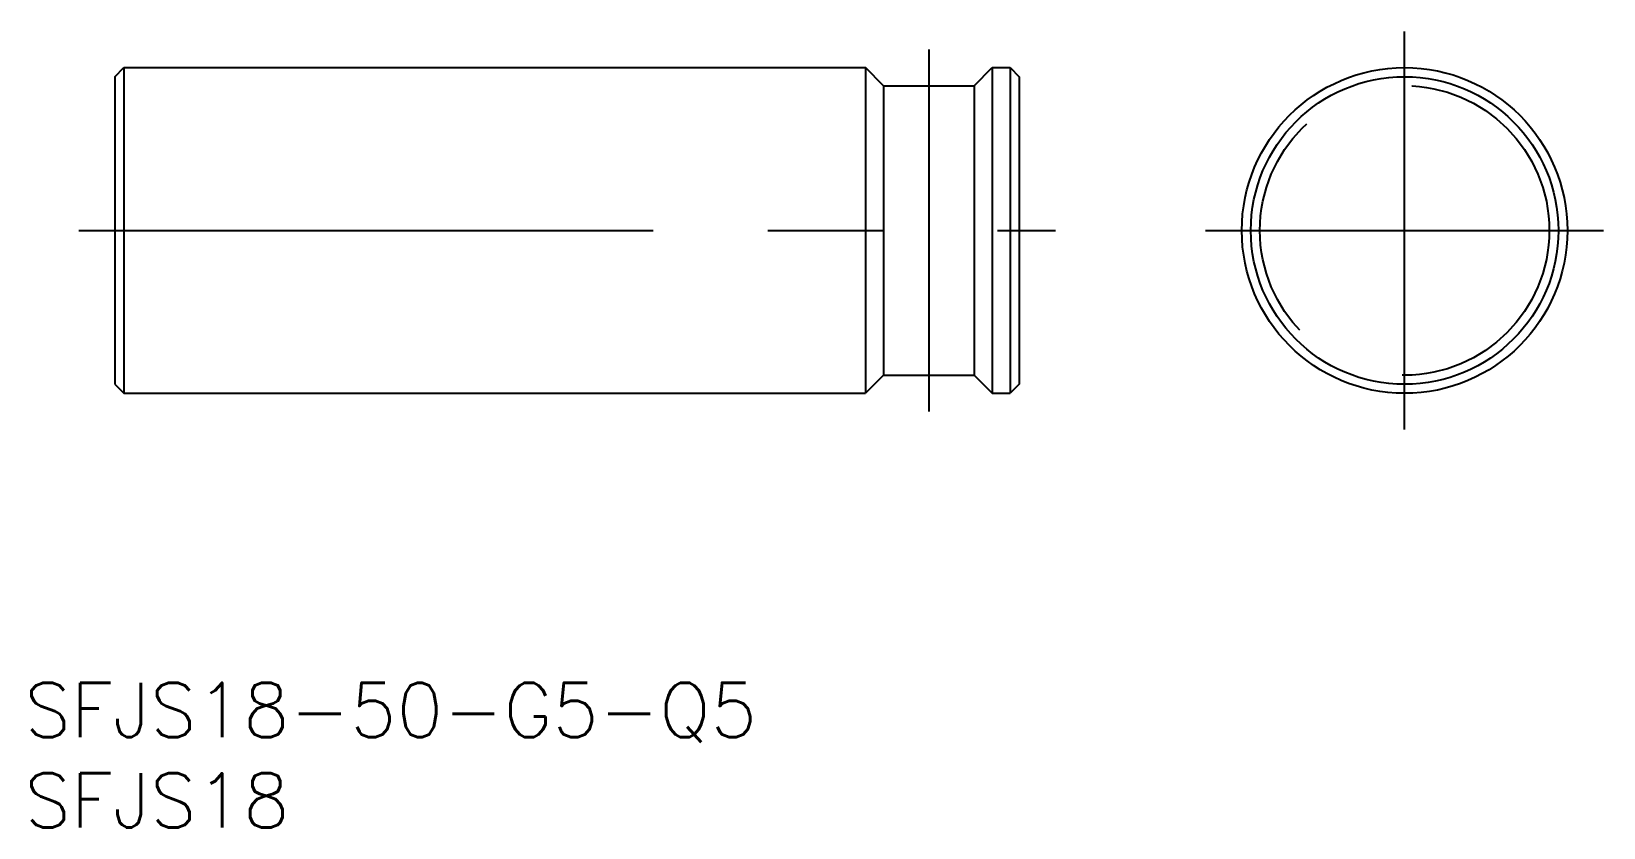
# Model space of a CAD drawing. Extents: x -75.9 to 11, y -33 to 11.
import ezdxf

# ---------------------------------------------------------------- set-up
doc = ezdxf.new("R2010")
doc.units = 0
doc.linetypes.add('CENTER', pattern=[50.8, 31.75, -6.35, 6.35, -6.35])
doc.linetypes.add('DASHED', pattern=[19.05, 12.7, -6.35])
doc.layers.get('0').update_dxf_attribs({"linetype": 'CONTINUOUS'})
doc.layers.add('CENTER', color=1, linetype='CONTINUOUS')
doc.styles.get("Standard").update_dxf_attribs({"font": 'txt.shx', "height": 3, "bigfont": 'bigfont.shx'})

# ---------------------------------------------------------------- blocks, each defined once
blk = doc.blocks.new('*U2')
at = {"color": 7, "linetype": 'CONTINUOUS'}
blk.add_text('SFJS18', height=3, dxfattribs=at).set_placement((-76.302, -33))
blk = doc.blocks.new('*U3')
at = {"color": 7, "linetype": 'CONTINUOUS'}
blk.add_text('SFJS18-50-G5-Q5', height=3, dxfattribs=at).set_placement((-76.302, -28))

msp = doc.modelspace()

# ---------------------------------------------------------------- linework, layer by layer
at = {"color": 7, "linetype": 'CONTINUOUS'}
for p, q in [((-71.302, 8.5), (-70.802, 9)), ((-70.802, 9), (-70.802, -9)), ((-70.802, 9), (-29.802, 9)), ((-28.802, 8), (-29.802, 9)), ((-29.802, 9), (-29.802, -9)), ((-23.802, 8), (-22.802, 9)), ((-22.802, 9), (-21.802, 9)), ((-22.802, 9), (-22.802, -9)), ((-21.802, 9), (-21.802, -9)), ((-21.802, 9), (-21.302, 8.5)), ((-71.302, 8.5), (-71.302, -8.5)), ((-28.802, 8), (-28.802, -8)), ((-28.802, 8), (-23.802, 8)), ((-23.802, 8), (-23.802, -8)), ((-21.302, 8.5), (-21.302, -8.5)), ((-71.302, -8.5), (-70.802, -9)), ((-28.802, -8), (-29.802, -9)), ((-28.802, -8), (-23.802, -8)), ((-23.802, -8), (-22.802, -9)), ((-21.302, -8.5), (-21.802, -9)), ((-70.802, -9), (-29.802, -9)), ((-22.802, -9), (-21.802, -9))]:
    msp.add_line(p, q, dxfattribs=at)
for radius in [9, 8.5]:
    msp.add_circle((0, 0), radius, dxfattribs=at)
at = {"color": 3, "linetype": 'DASHED'}
msp.add_circle((0, 0), 8, dxfattribs=at)
at = {"layer": 'CENTER', "color": 1, "linetype": 'CENTER'}
for p, q in [((0, -11), (0, 11)), ((-26.302, 10), (-26.302, -10)), ((-73.302, 0), (-19.302, 0)), ((-11, 0), (11, 0))]:
    msp.add_line(p, q, dxfattribs=at)

# ---------------------------------------------------------------- block references
at = {"color": 7, "linetype": 'CONTINUOUS'}
for name in ['*U3', '*U2']:
    msp.add_blockref(name, (0, 0), dxfattribs=at)

doc.saveas('drawing.dxf')
